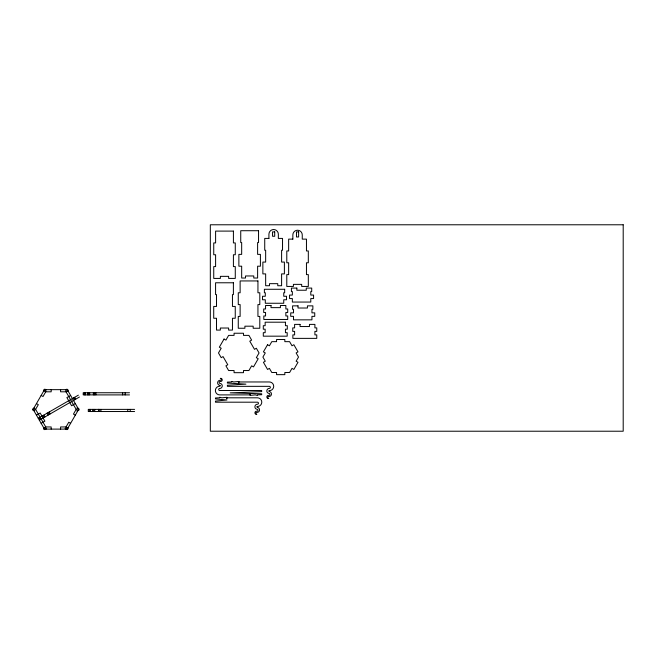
<?xml version="1.0" encoding="UTF-8"?>
<svg xmlns="http://www.w3.org/2000/svg" width="656" height="656" viewBox="0 0 656 656"><rect width="100%" height="100%" fill="white"/><g stroke="black" fill="none" stroke-linecap="round" stroke-linejoin="round"><path stroke-width="0.98" d="M34.661 407.77L32.8 408.844L44.805 429.639L46.666 428.565M65.723 389.836L66.961 389.123L78.966 409.918L77.105 410.992M33.735 410.459L35.596 409.377L38.31 404.67L36.449 403.596M67.888 390.73L66.026 391.804L60.59 391.804L60.59 389.656M36.449 415.166L40.172 413.018L44.879 421.168L41.156 423.317M70.61 395.445L66.887 397.593L71.594 405.744L75.317 403.596M38.269 418.307L78.376 395.15M39.344 420.176L79.45 397.019M43.878 428.032L45.74 426.949L51.176 426.949L51.176 429.106M78.039 408.303L76.178 409.377L73.456 414.092L75.317 415.166M77.047 410.894L78.909 409.82M129.519 392.747L83.205 392.747L83.205 394.896L129.519 394.896M134.611 409.377L88.289 409.377L88.289 411.525L134.611 411.525M46.051 389.836L44.805 389.123L32.8 409.918L34.661 410.992M77.105 407.77L78.966 408.844L66.961 429.639L65.1 428.565M43.878 390.73L45.74 391.804L51.176 391.804L51.176 389.656M78.039 410.459L76.178 409.377L66.026 391.804L66.026 389.656M41.156 395.445L43.017 396.519L45.74 391.804L45.74 389.656M70.61 423.317L68.749 422.243L66.026 426.949L66.026 429.106M33.735 408.303L35.596 409.377L45.74 426.949L45.74 429.106M67.888 428.032L66.026 426.949L60.59 426.949L60.59 429.106M32.857 409.82L34.719 410.894M74.612 397.323L75.686 399.192M74.341 397.479L75.415 399.34M73.595 397.913L74.677 399.775M49.225 411.984L50.299 413.846M48.15 412.599L49.225 414.469M47.035 413.149L48.15 415.084M43.854 415.084L44.928 416.945M42.919 415.625L44.001 417.487M39.196 417.774L40.27 419.635M130.257 409.377L130.257 411.525M127.74 409.377L127.74 411.525M125.173 392.747L125.173 394.896M122.656 392.747L122.656 394.896M100.95 409.377L100.95 411.525M99.704 409.377L99.704 411.525M98.466 409.287L98.466 411.525M95.866 392.747L95.866 394.896M94.743 409.377L94.743 411.525M94.62 392.747L94.62 394.896M93.669 409.377L93.669 411.525M93.382 392.657L93.382 394.896M92.594 409.377L92.594 411.525M90.446 409.377L90.446 411.525M89.659 392.747L89.659 394.896M89.372 409.377L89.372 411.525M88.585 392.747L88.585 394.896M87.51 392.747L87.51 394.896M85.362 392.747L85.362 394.896M84.28 392.747L84.28 394.896M67.888 391.091L67.888 389.656L43.878 389.656L43.878 391.091M67.888 427.671L67.888 429.106L43.878 429.106L43.878 427.671M43.993 427.671L43.993 429.106M220.17 385.753L219.727 386.195A4.346 4.346 0 0 0 215.381 390.541A4.346 4.346 0 0 0 219.727 394.887L249.034 394.887L250.28 395.388L255.241 394.887L257.39 395.429L257.39 394.887L261.695 394.723L261.695 393.789L230.207 392.87L261.695 391.599L261.695 390.5L219.727 390.5A1.017 1.017 0 0 1 218.71 389.492A1.017 1.017 0 0 1 219.727 388.475A2.526 2.526 0 0 0 222.245 385.949A2.362 2.362 0 0 0 220.039 383.457A1 1 0 0 1 219.211 382.3A1 1 0 0 1 220.367 381.472A1.599 1.599 0 0 0 222.204 380.168A1.599 1.599 0 0 0 220.892 378.323L220.301 378.405L220.834 378.668A0.861 0.861 0 0 1 220.555 380.332A2.526 2.526 0 0 0 217.653 382.399A2.526 2.526 0 0 0 219.727 385.31L220.17 385.753M226.435 398.241C227.001 399.996 227.804 397.003 226.435 398.241M238.358 382.391C238.923 384.145 239.727 381.152 238.358 382.391M249.838 394.223C250.395 395.97 251.199 392.985 249.838 394.223M257.004 406.835L257.431 407.392A2.526 2.526 0 0 1 259.505 410.295A2.526 2.526 0 0 1 256.603 412.37A0.861 0.861 0 0 0 256.324 414.026L256.857 414.297L256.266 414.371A1.599 1.599 0 0 1 254.954 412.534A1.599 1.599 0 0 1 256.791 411.222A1 1 0 0 0 257.947 410.402A1 1 0 0 0 257.127 409.246A2.362 2.362 0 0 1 254.913 406.745A2.526 2.526 0 0 1 257.431 404.227A1.017 1.017 0 0 0 258.448 403.21A1.017 1.017 0 0 0 257.431 402.194L215.463 402.194L215.463 401.103L226.943 400.004L215.463 398.905L215.463 397.971L219.768 397.807L219.768 397.265L221.917 397.807L226.878 397.306L228.124 397.807L257.431 397.807A4.346 4.346 0 0 1 261.785 402.153A4.346 4.346 0 0 1 257.431 406.499L257.004 406.835M268.927 390.984L269.362 391.542A2.526 2.526 0 0 1 271.428 394.445A2.526 2.526 0 0 1 268.525 396.519A0.861 0.861 0 0 0 268.247 398.176L268.788 398.446L268.189 398.52A1.599 1.599 0 0 1 266.877 396.683A1.599 1.599 0 0 1 268.714 395.371A1 1 0 0 0 269.87 394.551A1 1 0 0 0 269.05 393.395A2.362 2.362 0 0 1 266.836 390.894A2.526 2.526 0 0 1 269.362 388.377A1.017 1.017 0 0 0 270.37 387.36A1.017 1.017 0 0 0 269.362 386.343L227.386 386.343L227.386 385.252L245.918 384.145L227.386 383.055L227.386 382.128L231.691 381.964L231.691 381.423L233.839 381.964L238.809 381.456L240.047 381.964L269.362 381.964A4.346 4.346 0 0 1 273.708 386.31A4.346 4.346 0 0 1 269.362 390.656L268.927 390.984M224.049 339.021L219.342 347.18L221.203 348.254L218.481 352.961L221.203 357.668L223.065 356.593L227.771 364.752L225.91 365.827L228.632 370.533L234.069 370.533L234.069 372.682L243.483 372.682L243.483 370.533L248.919 370.533L251.642 365.827L253.503 366.901L258.21 358.742L256.348 357.668L259.063 352.961L256.348 348.254L254.487 349.328L249.78 341.169L251.642 340.095L248.919 335.388L243.483 335.388L243.483 333.24L234.069 333.24L234.069 335.388L228.632 335.388L225.91 340.095L224.049 339.021M267.55 344.712L263.417 351.87L265.286 352.944L262.9 357.077L265.286 361.21L263.417 362.284L267.55 369.443L269.411 368.369L271.797 372.501L276.57 372.501L276.57 374.65L284.835 374.65L284.835 372.501L289.608 372.501L291.994 368.369L293.855 369.443L297.988 362.284L296.127 361.21L298.513 357.077L296.127 352.944L297.988 351.87L293.855 344.712L291.994 345.786L289.608 341.653L284.835 341.653L284.835 339.505L276.57 339.505L276.57 341.653L271.797 341.653L269.411 345.786L267.55 344.712M623.2 224.778L210.322 224.778L210.322 431.222L623.2 431.222L623.2 224.778M258.546 230.715L240.736 230.715L240.736 242.548L241.67 242.548L241.67 254.372L238.874 254.372L238.874 266.197L241.67 266.197L241.67 278.029L245.508 278.029L245.508 275.963L253.774 275.963L253.774 278.029L257.611 278.029L257.611 266.197L260.407 266.197L260.407 254.372L257.611 254.372L257.611 242.548L258.546 242.548L258.546 230.715M233.413 231.101L215.603 231.101L215.603 242.925L213.741 242.925L213.741 254.758L215.603 254.758L215.603 266.582L213.741 266.582L213.741 278.415L220.375 278.415L220.375 276.348L228.641 276.348L228.641 278.415L235.274 278.415L235.274 266.582L233.413 266.582L233.413 254.758L235.274 254.758L235.274 242.925L233.413 242.925L233.413 231.101M274.708 231.88L272.552 231.88L272.552 236.267L274.708 236.267L274.708 231.88M298.628 231.871L296.479 231.871L296.479 236.972L298.628 236.972L298.628 231.871M268.919 238.415L264.729 238.415L264.729 250.248L265.655 250.248L265.655 262.072L262.867 262.072L262.867 273.896L265.655 273.896L265.655 285.729L269.501 285.729L269.501 283.663L277.759 283.663L277.759 285.729L281.604 285.729L281.604 273.896L284.392 273.896L284.392 262.072L281.604 262.072L281.604 250.248L282.531 250.248L282.531 238.415L278.341 238.415L278.341 234.233A4.707 4.707 0 0 0 273.634 229.526A4.707 4.707 0 0 0 268.919 234.233L268.919 238.415M292.847 239.128L288.648 239.128L288.648 250.953L286.787 250.953L286.787 262.777L288.648 262.777L288.648 274.61L286.787 274.61L286.787 286.434L293.421 286.434L293.421 284.368L301.686 284.368L301.686 286.434L308.32 286.434L308.32 274.61L306.459 274.61L306.459 262.777L308.32 262.777L308.32 250.953L306.459 250.953L306.459 239.128L302.26 239.128L302.26 234.938A4.707 4.707 0 0 0 297.553 230.231A4.707 4.707 0 0 0 292.847 234.938L292.847 239.128M257.939 280.94L240.129 280.94L240.129 292.773L238.267 292.773L238.267 304.597L240.129 304.597L240.129 316.422L238.267 316.422L238.267 328.254L244.901 328.254L244.901 326.188L253.167 326.188L253.167 328.254L259.801 328.254L259.801 316.422L257.939 316.422L257.939 304.597L259.801 304.597L259.801 292.773L257.939 292.773L257.939 280.94M233.388 282.777L215.578 282.777L215.578 294.601L216.513 294.601L216.513 306.434L213.717 306.434L213.717 318.258L216.513 318.258L216.513 330.083L220.35 330.083L220.35 328.025L228.616 328.025L228.616 330.083L232.454 330.083L232.454 318.258L235.25 318.258L235.25 306.434L232.454 306.434L232.454 294.601L233.388 294.601L233.388 282.777M296.856 288.082L291.42 288.082L291.42 291.576L292.355 291.576L292.355 295.069L289.558 295.069L289.558 298.562L292.355 298.562L292.355 302.055L310.78 302.055L310.78 298.562L313.576 298.562L313.576 295.069L310.78 295.069L310.78 291.576L311.715 291.576L311.715 288.082L306.278 288.082L306.278 290.231L296.856 290.231L296.856 288.082M284.663 289.28L264.376 289.28L264.376 292.773L265.303 292.773L265.303 296.266L262.515 296.266L262.515 299.767L265.303 299.767L265.303 303.261L283.736 303.261L283.736 299.767L286.524 299.767L286.524 296.266L283.736 296.266L283.736 292.773L284.663 292.773L284.663 289.28M270.994 305.491L265.557 305.491L265.557 308.984L263.696 308.984L263.696 312.477L265.557 312.477L265.557 315.971L263.81 315.971L263.81 319.464L287.713 319.464L287.713 315.971L285.852 315.971L285.852 312.477L287.713 312.477L287.713 308.984L285.852 308.984L285.852 305.491L280.415 305.491L280.415 307.639L270.994 307.639L270.994 305.491M298.021 305.86L292.584 305.86L292.584 309.353L293.519 309.353L293.519 312.855L290.723 312.855L290.723 316.348L293.519 316.348L293.519 319.841L311.944 319.841L311.944 316.348L314.741 316.348L314.741 312.855L311.944 312.855L311.944 309.353L312.871 309.353L312.871 305.86L307.434 305.86L307.434 308.017L298.021 308.017L298.021 305.86M285.442 322.203L265.155 322.203L265.155 325.696L263.294 325.696L263.294 329.189L265.155 329.189L265.155 332.682L263.294 332.682L263.294 336.175L287.197 336.175L287.197 332.682L285.442 332.682L285.442 329.189L287.312 329.189L287.312 325.696L285.442 325.696L285.442 322.203M300.046 324.392L294.61 324.392L294.61 327.885L292.748 327.885L292.748 331.387L294.61 331.387L294.61 334.88L292.863 334.88L292.863 338.373L316.766 338.373L316.766 334.88L314.905 334.88L314.905 331.387L316.766 331.387L316.766 327.885L314.905 327.885L314.905 324.392L309.468 324.392L309.468 326.54L300.046 326.54L300.046 324.392"/></g></svg>
